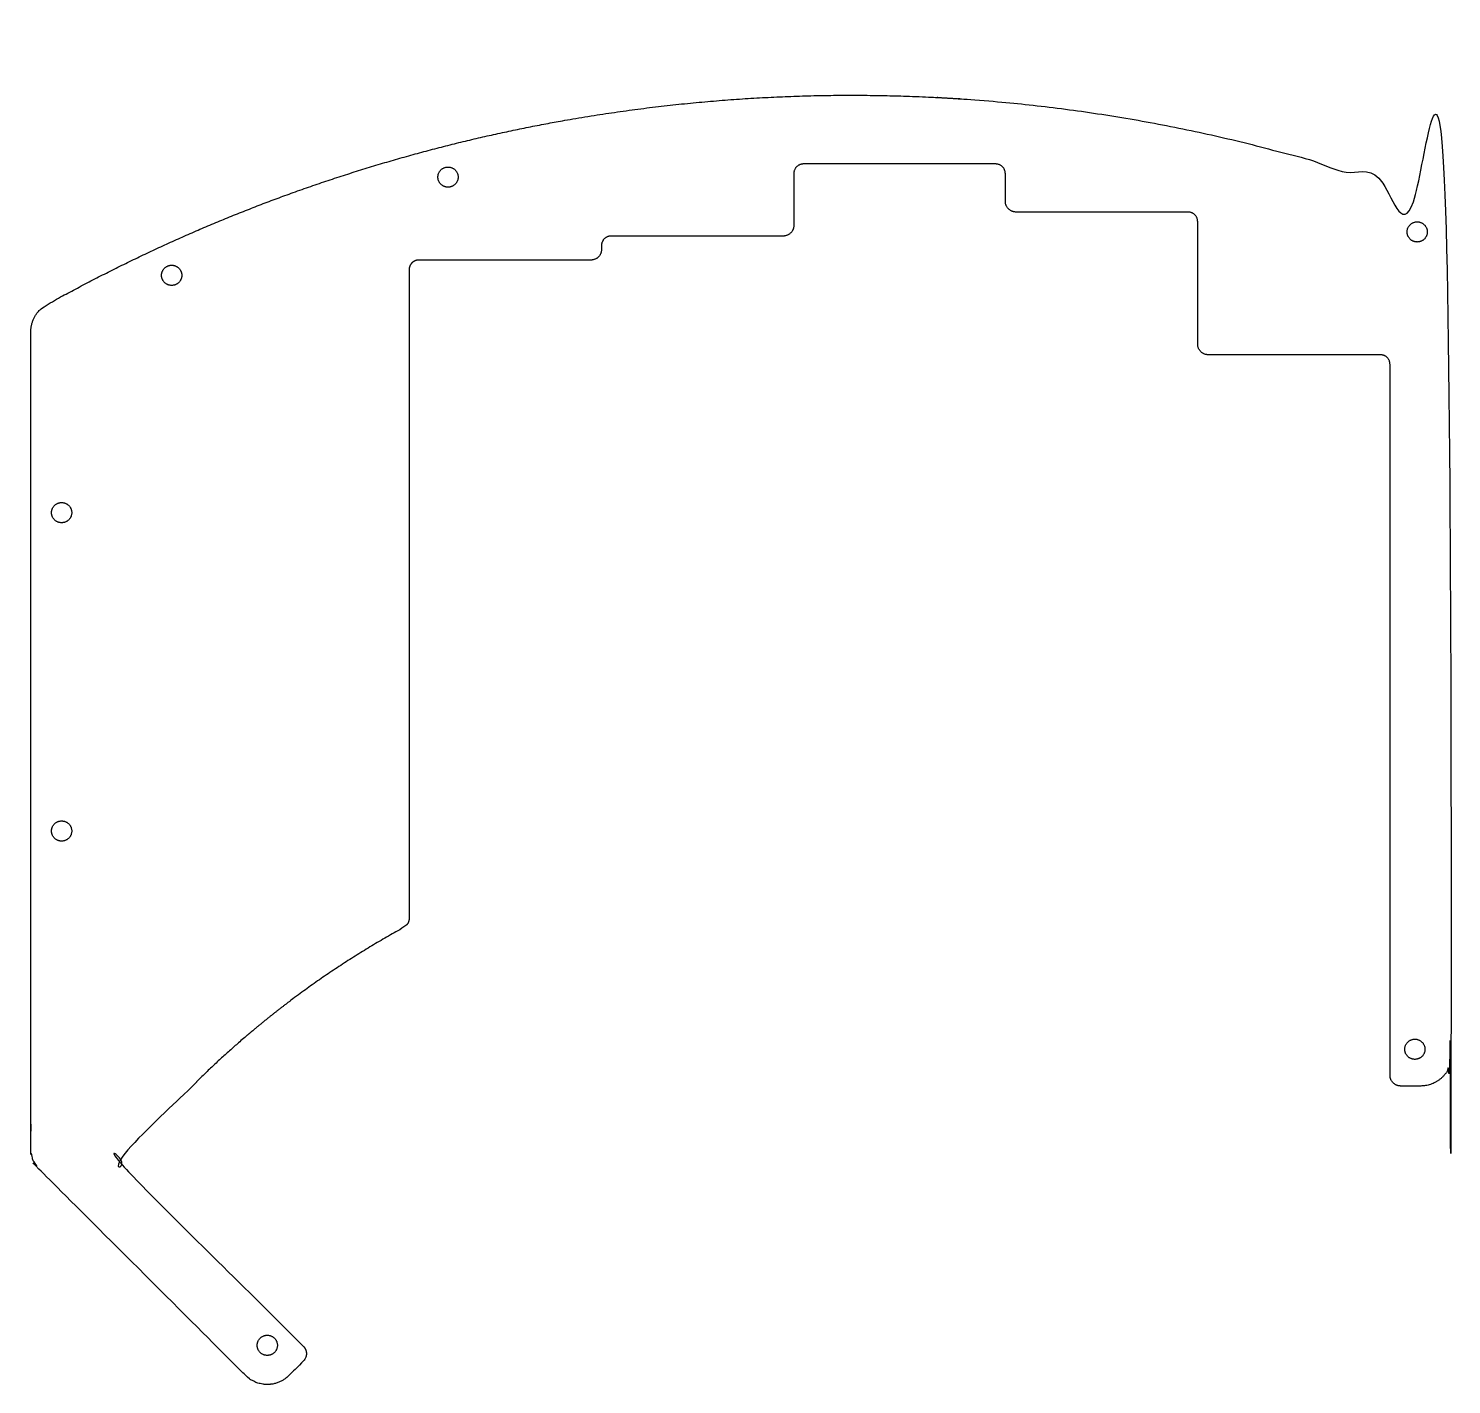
# Model space of a CAD drawing. Header units: millimetres. Extents: x -82 to 59, y 36 to 170.
import ezdxf

# ---------------------------------------------------------------- set-up
doc = ezdxf.new("R2010")
doc.units = ezdxf.units.MM
doc.header["$MEASUREMENT"] = 0
doc.layers.add('0.1mm kerf$OLED Guard', color=18, linetype='Continuous', true_color=0x000000)

msp = doc.modelspace()

# ---------------------------------------------------------------- linework, layer by layer
at = {"layer": '0.1mm kerf$OLED Guard'}
for points, weights, knots in [([(-81.28, 139.97), (-81.28, 141.76), (-79.72, 142.64), (-62.22, 152.41), (-42.88, 157.67), (-21.82, 163.4), (0, 163.4), (29.68, 163.4), (57.46, 152.96), (59.44, 152.22), (59.44, 150.11), (59.44, 109.2), (59.44, 68.3), (59.44, 65.25), (56.39, 65.25)], [1, 0.862514744999, 0.976341348201, 0.993249084393, 1.02565667179, 1.0634256373, 1.12224713338, 1.0437254126, 1, 0.822086563222, 1, 1, 1, 0.707106781186, 1], [-209.330742, -209.330742, -209.330742, -206.147275, -206.147275, -166.747941, -166.747941, -120.830541, -120.830541, -59.534697, -59.534697, -55.900316, -55.900316, -55.065961, -55.065961, -50.353572, -50.353572, -50.353572]), ([(-38.96, 155.29), (-38.96, 156.29), (-39.96, 156.29), (-40.96, 156.29), (-40.96, 155.29), (-40.96, 154.29), (-39.96, 154.29), (-38.96, 154.29), (-38.96, 155.29)], [1, 0.707106781187, 1, 0.707106781187, 1, 0.707106781187, 1, 0.707106781187, 1], [0, 0, 0, 1.649336, 1.649336, 3.298672, 3.298672, 4.948008, 4.948008, 6.597345, 6.597345, 6.597345]), ([(57.03, 149.86), (57.03, 150.86), (56.03, 150.86), (55.03, 150.86), (55.03, 149.86), (55.03, 148.86), (56.03, 148.86), (57.03, 148.86), (57.03, 149.86)], [1, 0.707106781187, 1, 0.707106781187, 1, 0.707106781187, 1, 0.707106781187, 1], [0, 0, 0, 1.649336, 1.649336, 3.298672, 3.298672, 4.948008, 4.948008, 6.597345, 6.597345, 6.597345]), ([(-42.86, 147.07), (-43.26, 147.07), (-43.53, 146.79), (-43.81, 146.51), (-43.81, 146.12)], [1, 0.923879456085, 1, 0.923879456085, 1], [4.712389, 4.712389, 4.712389, 5.497787, 5.497787, 6.283186, 6.283186, 6.283186]), ([(-66.33, 145.56), (-66.33, 146.56), (-67.33, 146.56), (-68.33, 146.56), (-68.33, 145.56), (-68.33, 144.56), (-67.33, 144.56), (-66.33, 144.56), (-66.33, 145.56)], [1, 0.707106781187, 1, 0.707106781187, 1, 0.707106781187, 1, 0.707106781187, 1], [0, 0, 0, 1.649336, 1.649336, 3.298672, 3.298672, 4.948008, 4.948008, 6.597345, 6.597345, 6.597345]), ([(-54.29, 39.47), (-53.55, 38.73), (-54.29, 37.99), (-55, 37.28), (-55.7, 36.58), (-57.86, 34.42), (-60.02, 36.58), (-70.2, 46.76), (-80.39, 56.94), (-81.28, 57.84), (-81.28, 59.1), (-81.28, 62.2), (-81.28, 65.3), (-81.28, 102.64), (-81.28, 139.97)], [1, 0.707106781187, 0.974907251519, 0.974907251519, 1, 0.707106781187, 0.974907251519, 0.974907251519, 1, 0.923879532511, 0.974907251519, 0.974907251519, 0.974907251519, 0.974907251519, 0.974907251519], [-220.496845, -220.496845, -220.496845, -218.926049, -218.926049, -218.865534, -218.865534, -214.153145, -214.153145, -213.281515, -213.281515, -210.925321, -210.925321, -210.09232, -210.09232, -209.330742, -209.330742, -209.330742]), ([(-77.23, 122.05), (-77.23, 123.05), (-78.23, 123.05), (-79.23, 123.05), (-79.23, 122.05), (-79.23, 121.05), (-78.23, 121.05), (-77.23, 121.05), (-77.23, 122.05)], [1, 0.707106781187, 1, 0.707106781187, 1, 0.707106781187, 1, 0.707106781187, 1], [0, 0, 0, 1.649336, 1.649336, 3.298672, 3.298672, 4.948008, 4.948008, 6.597345, 6.597345, 6.597345]), ([(-77.23, 90.51), (-77.23, 91.51), (-78.23, 91.51), (-79.23, 91.51), (-79.23, 90.51), (-79.23, 89.51), (-78.23, 89.51), (-77.23, 89.51), (-77.23, 90.51)], [1, 0.707106781187, 1, 0.707106781187, 1, 0.707106781187, 1, 0.707106781187, 1], [0, 0, 0, 1.649336, 1.649336, 3.298672, 3.298672, 4.948008, 4.948008, 6.597345, 6.597345, 6.597345]), ([(-43.81, 81.86), (-43.81, 81.24), (-44.36, 80.94), (-55.93, 74.6), (-65.27, 65.27), (-68.63, 61.9), (-72, 58.53), (-72.67, 57.86), (-72, 57.19), (-65.27, 50.45), (-58.53, 43.72)], [1, 0.86040251946, 1.02660838015, 1.03465193754, 1.06408245454, 1.06408245454, 1, 0.707106781186, 0.974907251519, 0.974907251519, 0.974907251519], [-256.419753, -256.419753, -256.419753, -255.350278, -255.350278, -228.996167, -228.996167, -228.644041, -228.644041, -227.073244, -227.073244, -226.496845, -226.496845, -226.496845]), ([(56.8, 68.89), (56.8, 69.89), (55.8, 69.89), (54.8, 69.89), (54.8, 68.89), (54.8, 67.89), (55.8, 67.89), (56.8, 67.89), (56.8, 68.89)], [1, 0.707106781187, 1, 0.707106781187, 1, 0.707106781187, 1, 0.707106781187, 1], [0, 0, 0, 1.649336, 1.649336, 3.298672, 3.298672, 4.948008, 4.948008, 6.597345, 6.597345, 6.597345]), ([(-56.86, 39.56), (-56.86, 40.56), (-57.86, 40.56), (-58.86, 40.56), (-58.86, 39.56), (-58.86, 38.56), (-57.86, 38.56), (-56.86, 38.56), (-56.86, 39.56)], [1, 0.707106781187, 1, 0.707106781187, 1, 0.707106781187, 1, 0.707106781187, 1], [0, 0, 0, 1.649336, 1.649336, 3.298672, 3.298672, 4.948008, 4.948008, 6.597345, 6.597345, 6.597345])]:
    msp.add_rational_spline(points, weights, degree=2, knots=knots, dxfattribs=at)
for points, weights in [([(-4.76, 156.59), (-5.71, 156.59), (-5.71, 155.64)], [1, 0.707106781187, 1]), ([(15.24, 155.64), (15.24, 156.59), (14.29, 156.59)], [1, 0.707106781187, 1]), ([(16.29, 151.83), (15.24, 151.83), (15.24, 152.88)], [1, 0.707106781187, 1]), ([(34.29, 150.88), (34.29, 151.83), (33.34, 151.83)], [1, 0.707106781187, 1]), ([(-23.81, 149.45), (-24.76, 149.45), (-24.76, 148.5)], [1, 0.707106781187, 1]), ([(-5.71, 150.5), (-5.71, 149.45), (-6.76, 149.45)], [1, 0.707106781187, 1]), ([(-24.76, 148.12), (-24.76, 147.07), (-25.81, 147.07)], [1, 0.707106781187, 1]), ([(35.34, 137.69), (34.29, 137.69), (34.29, 138.74)], [1, 0.707106781187, 1]), ([(53.34, 136.74), (53.34, 137.69), (52.39, 137.69)], [1, 0.707106781187, 1]), ([(53.34, 79.58), (53.34, 79.59), (53.34, 79.59)], [1, 0.99999837917, 1]), ([(54.39, 65.25), (53.34, 65.25), (53.34, 66.3)], [1, 0.707106781187, 1])]:
    msp.add_rational_spline(points, weights, degree=2, dxfattribs=at)
for points in [[(14.29, 156.59), (4.76, 156.59), (-4.76, 156.59)], [(-5.71, 155.64), (-5.71, 153.07), (-5.71, 150.5)], [(15.24, 152.88), (15.24, 154.26), (15.24, 155.64)], [(33.34, 151.83), (24.81, 151.83), (16.29, 151.83)], [(34.29, 138.74), (34.29, 144.81), (34.29, 150.88)], [(-6.76, 149.45), (-15.29, 149.45), (-23.81, 149.45)], [(-24.76, 148.5), (-24.76, 148.31), (-24.76, 148.12)], [(-25.81, 147.07), (-34.34, 147.07), (-42.86, 147.07)], [(-43.81, 146.12), (-43.81, 113.99), (-43.81, 81.86)], [(52.39, 137.69), (43.86, 137.69), (35.34, 137.69)], [(56.39, 65.25), (55.39, 65.25), (54.39, 65.25)], [(-58.53, 43.72), (-56.41, 41.6), (-54.29, 39.47)]]:
    msp.add_open_spline(points, degree=2, dxfattribs=at)
for points, knots in [([(53.34, 79.59), (53.34, 89.61), (53.34, 99.64), (53.34, 108.16), (53.34, 116.69), (53.34, 126.71), (53.34, 136.74)], [-33.495267, -33.495267, -33.495267, -32.542773, -32.542773, -15.492773, -15.492773, -14.540279, -14.540279, -14.540279]), ([(53.34, 66.3), (53.34, 71.68), (53.34, 77.06), (53.34, 78.32), (53.34, 79.58)], [-46.782775, -46.782775, -46.782775, -36.020275, -36.020275, -33.498868, -33.498868, -33.498868])]:
    msp.add_open_spline(points, degree=2, knots=knots, dxfattribs=at)

doc.saveas('drawing.dxf')
